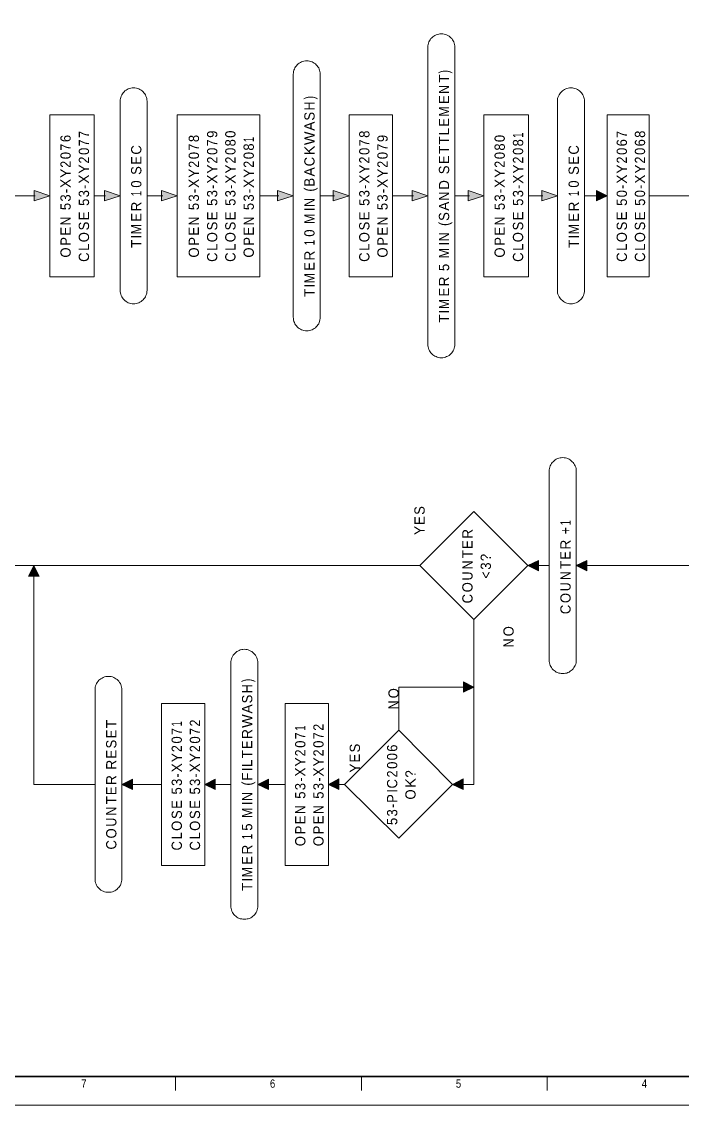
# Model space of a CAD drawing. Header units: millimetres. Extents: x 0 to 841, y 0 to 594.
# Drawn here: x 363.8 to 602.4, y 0 to 391.6 of the extents above; entities that cross this region are included whole.
import ezdxf
from ezdxf.enums import TextEntityAlignment as Align

# ---------------------------------------------------------------- set-up
doc = ezdxf.new("R2010")
doc.units = ezdxf.units.MM
doc.header["$LTSCALE"] = 1.5
for name, color, linetype, lineweight in [('1', 7, 'Continuous', 13), ('51', 7, 'Continuous', 13), ('9', 7, 'Continuous', 13)]:
    doc.layers.add(name, color=color, linetype=linetype, lineweight=lineweight)

msp = doc.modelspace()

# ---------------------------------------------------------------- hatches: boundary and pattern name
at = {"layer": '51'}
for points in [[(368.215, 326.835), (368.215, 330.608), (373.928, 328.721)], [(393.635, 326.835), (393.635, 330.608), (399.291, 328.721)], [(414.314, 326.835), (414.314, 330.608), (419.969, 328.721)], [(456.186, 326.835), (456.186, 330.608), (461.841, 328.721)], [(476.294, 326.835), (476.294, 330.608), (482.006, 328.721)], [(504.798, 326.835), (504.798, 330.608), (510.511, 328.721)], [(525.02, 326.835), (525.02, 330.608), (530.733, 328.721)], [(551.583, 326.835), (551.583, 330.608), (557.295, 328.721)], [(571.406, 326.835), (571.406, 330.608), (575.232, 328.721)], [(550.383, 196.944), (550.383, 193.171), (546.613, 195.057)], [(567.864, 196.944), (567.864, 193.171), (564.093, 195.057)], [(370.043, 191.227), (366.216, 191.227), (368.158, 195.057)], [(523.307, 149.264), (523.307, 153.037), (527.077, 151.15)], [(403.803, 117.877), (403.803, 114.104), (399.976, 115.991)], [(433.68, 117.877), (433.68, 114.104), (429.909, 115.991)], [(452.873, 117.877), (452.873, 114.104), (449.046, 115.991)], [(478.35, 117.935), (478.35, 114.104), (474.523, 115.991)], [(523.192, 117.935), (523.192, 114.104), (519.422, 115.991)]]:
    msp.add_hatch(color=256, dxfattribs=at).paths.add_polyline_path(points)

# ---------------------------------------------------------------- linework, layer by layer
at = {"layer": '1', "lineweight": 35}
msp.add_line((648.95, 10.382), (10.333, 10.382), dxfattribs=at)
at = {"layer": '1'}
for p, q in [((419.297, 10.382), (419.297, 5.348)), ((419.297, 10.382), (419.297, 5.348)), ((486.455, 10.382), (486.455, 5.348)), ((486.455, 10.382), (486.455, 5.348)), ((553.613, 10.382), (553.613, 5.348)), ((553.613, 10.382), (553.613, 5.348))]:
    msp.add_line(p, q, dxfattribs=at)
at = {"layer": '1', "lineweight": 25}
msp.add_lwpolyline([(648.95, 10.382), (10.333, 10.382), (10.333, 156.364)], dxfattribs=at)
at = {"layer": '51'}
for p, q in [((361.303, 328.721), (368.672, 328.721)), ((389.98, 328.721), (394.092, 328.721)), ((409.059, 328.721), (414.771, 328.721)), ((449.788, 328.721), (456.643, 328.721)), ((471.609, 328.721), (476.75, 328.721)), ((497.658, 328.721), (505.256, 328.721)), ((520.222, 328.721), (525.535, 328.721)), ((546.785, 328.721), (552.04, 328.721)), ((567.064, 328.721), (571.919, 328.721)), ((590.428, 328.721), (663.775, 328.721)), ((507.598, 195.057), (237.801, 195.057)), ((554.325, 195.057), (549.927, 195.057)), ((414.257, 115.991), (403.289, 115.991)), ((439.335, 115.991), (433.222, 115.991)), ((458.871, 115.991), (452.359, 115.991)), ((480.406, 115.991), (477.836, 115.991))]:
    msp.add_line(p, q, dxfattribs=at)
for points in [[(520.222, 275.039), (520.222, 382.404), (520.222, 382.404), (520.222, 382.861), (520.108, 383.376), (519.994, 383.834), (519.822, 384.291), (519.651, 384.691), (519.422, 385.091), (519.137, 385.491), (518.794, 385.835), (518.451, 386.12), (518.109, 386.406), (517.709, 386.692), (517.252, 386.864), (516.794, 387.035), (516.338, 387.15), (515.88, 387.264), (515.366, 387.264), (514.853, 387.264), (514.395, 387.15), (513.881, 387.035), (513.481, 386.864), (513.024, 386.692), (512.624, 386.406), (512.282, 386.12), (511.882, 385.835), (511.596, 385.491), (511.311, 385.091), (511.082, 384.691), (510.854, 384.291), (510.683, 383.834), (510.568, 383.376), (510.511, 382.861), (510.511, 382.404), (510.511, 382.404), (510.511, 382.404), (510.511, 275.039), (510.511, 275.039), (510.511, 274.524), (510.568, 274.067), (510.683, 273.609), (510.854, 273.152), (511.082, 272.694), (511.311, 272.294), (511.596, 271.951), (511.882, 271.608), (512.282, 271.265), (512.624, 271.036), (513.024, 270.75), (513.481, 270.58), (513.881, 270.408), (514.395, 270.293), (514.853, 270.179), (515.366, 270.179), (515.88, 270.179), (516.338, 270.293), (516.794, 270.408), (517.252, 270.58), (517.709, 270.75), (518.109, 271.036), (518.451, 271.265), (518.794, 271.608), (519.137, 271.951), (519.422, 272.294), (519.651, 272.694), (519.822, 273.152), (519.994, 273.609), (520.108, 274.067), (520.222, 274.524), (520.222, 275.039)], [(471.609, 284.814), (471.609, 372.628), (471.609, 372.628), (471.553, 373.086), (471.495, 373.6), (471.381, 374.057), (471.209, 374.515), (471.039, 374.915), (470.753, 375.315), (470.467, 375.715), (470.181, 376.058), (469.839, 376.402), (469.439, 376.63), (469.039, 376.916), (468.639, 377.087), (468.182, 377.259), (467.725, 377.373), (467.211, 377.487), (466.754, 377.487), (466.24, 377.487), (465.726, 377.373), (465.269, 377.259), (464.812, 377.087), (464.412, 376.916), (464.012, 376.63), (463.612, 376.402), (463.269, 376.058), (462.983, 375.715), (462.698, 375.315), (462.469, 374.915), (462.241, 374.515), (462.07, 374.057), (461.956, 373.6), (461.898, 373.086), (461.841, 372.628), (461.841, 372.628), (461.841, 372.628), (461.841, 284.814), (461.898, 284.3), (461.956, 283.843), (462.07, 283.328), (462.241, 282.871), (462.469, 282.471), (462.698, 282.07), (462.983, 281.67), (463.269, 281.328), (463.612, 281.041), (464.012, 280.755), (464.412, 280.527), (464.812, 280.298), (465.269, 280.127), (465.726, 280.013), (466.24, 279.955), (466.754, 279.898), (467.211, 279.955), (467.725, 280.013), (468.182, 280.127), (468.639, 280.298), (469.039, 280.527), (469.439, 280.755), (469.839, 281.041), (470.181, 281.328), (470.467, 281.67), (470.753, 282.07), (471.039, 282.471), (471.209, 282.871), (471.381, 283.328), (471.495, 283.843), (471.553, 284.3), (471.609, 284.814)], [(409.059, 294.534), (409.059, 362.852), (409.059, 362.852), (409.002, 363.366), (408.944, 363.824), (408.83, 364.281), (408.659, 364.739), (408.431, 365.196), (408.202, 365.596), (407.917, 365.939), (407.631, 366.282), (407.288, 366.625), (406.888, 366.911), (406.488, 367.139), (406.088, 367.369), (405.631, 367.483), (405.174, 367.654), (404.66, 367.712), (404.203, 367.712), (403.689, 367.712), (403.175, 367.654), (402.718, 367.483), (402.261, 367.369), (401.861, 367.139), (401.461, 366.911), (401.061, 366.625), (400.719, 366.282), (400.433, 365.939), (400.147, 365.596), (399.919, 365.196), (399.691, 364.739), (399.519, 364.281), (399.405, 363.824), (399.347, 363.366), (399.291, 362.852), (399.291, 362.852), (399.291, 294.534), (399.347, 294.076), (399.405, 293.561), (399.519, 293.104), (399.691, 292.647), (399.919, 292.246), (400.147, 291.846), (400.433, 291.446), (400.719, 291.103), (401.061, 290.817), (401.461, 290.531), (401.861, 290.246), (402.261, 290.074), (402.718, 289.902), (403.175, 289.788), (403.689, 289.674), (404.203, 289.674), (404.66, 289.674), (405.174, 289.788), (405.631, 289.902), (406.088, 290.074), (406.488, 290.246), (406.888, 290.531), (407.288, 290.817), (407.631, 291.103), (407.917, 291.446), (408.202, 291.846), (408.431, 292.246), (408.659, 292.647), (408.83, 293.104), (408.944, 293.561), (409.002, 294.076), (409.059, 294.534)], [(567.064, 294.591), (567.064, 362.852), (567.064, 362.852), (567.006, 363.366), (566.95, 363.824), (566.835, 364.281), (566.664, 364.739), (566.435, 365.196), (566.207, 365.596), (565.921, 365.939), (565.579, 366.282), (565.235, 366.625), (564.893, 366.911), (564.493, 367.139), (564.036, 367.369), (563.58, 367.54), (563.122, 367.654), (562.665, 367.712), (562.151, 367.769), (561.637, 367.712), (561.18, 367.654), (560.723, 367.54), (560.266, 367.369), (559.809, 367.139), (559.409, 366.911), (559.066, 366.625), (558.724, 366.282), (558.381, 365.939), (558.095, 365.596), (557.867, 365.196), (557.639, 364.739), (557.467, 364.281), (557.353, 363.824), (557.295, 363.366), (557.295, 362.852), (557.295, 362.852), (557.295, 362.852), (557.295, 294.591), (557.295, 294.591), (557.295, 294.076), (557.353, 293.561), (557.467, 293.104), (557.639, 292.647), (557.867, 292.246), (558.095, 291.846), (558.381, 291.446), (558.724, 291.103), (559.066, 290.817), (559.409, 290.531), (559.809, 290.246), (560.266, 290.074), (560.723, 289.902), (561.18, 289.788), (561.637, 289.674), (562.151, 289.674), (562.665, 289.674), (563.122, 289.788), (563.58, 289.902), (564.036, 290.074), (564.493, 290.246), (564.893, 290.531), (565.235, 290.817), (565.579, 291.103), (565.921, 291.446), (566.207, 291.846), (566.435, 292.246), (566.664, 292.647), (566.835, 293.104), (566.95, 293.561), (567.006, 294.076), (567.064, 294.591)], [(373.928, 299.45), (373.928, 357.992), (389.98, 357.992), (389.98, 299.45)], [(419.969, 299.45), (419.969, 357.992), (449.788, 357.992), (449.788, 299.45)], [(482.006, 299.45), (482.006, 357.992), (497.658, 357.992), (497.658, 299.45)], [(530.733, 299.45), (530.733, 357.992), (546.785, 357.992), (546.785, 299.45)], [(575.232, 299.45), (575.232, 357.992), (590.428, 357.992), (590.428, 299.45)], [(368.215, 326.835), (368.215, 330.608), (373.928, 328.721)], [(393.635, 326.835), (393.635, 330.608), (399.291, 328.721)], [(414.314, 326.835), (414.314, 330.608), (419.969, 328.721)], [(456.186, 326.835), (456.186, 330.608), (461.841, 328.721)], [(476.294, 326.835), (476.294, 330.608), (482.006, 328.721)], [(504.798, 326.835), (504.798, 330.608), (510.511, 328.721)], [(525.02, 326.835), (525.02, 330.608), (530.733, 328.721)], [(551.583, 326.835), (551.583, 330.608), (557.295, 328.721)], [(571.406, 326.835), (571.406, 330.608), (575.232, 328.721)], [(564.093, 160.927), (564.093, 229.188), (564.036, 229.702), (563.979, 230.16), (563.865, 230.617), (563.694, 231.075), (563.465, 231.531), (563.236, 231.932), (562.951, 232.275), (562.608, 232.618), (562.265, 232.961), (561.923, 233.247), (561.523, 233.476), (561.065, 233.704), (560.609, 233.876), (560.152, 233.991), (559.694, 234.047), (559.18, 234.105), (558.666, 234.047), (558.209, 233.991), (557.753, 233.876), (557.295, 233.704), (556.839, 233.476), (556.439, 233.247), (556.096, 232.961), (555.754, 232.618), (555.41, 232.275), (555.125, 231.932), (554.896, 231.531), (554.668, 231.075), (554.497, 230.617), (554.382, 230.16), (554.325, 229.702), (554.325, 229.188), (554.325, 229.188), (554.325, 229.188), (554.325, 160.927), (554.325, 160.927), (554.325, 160.412), (554.382, 159.898), (554.497, 159.44), (554.668, 158.983), (554.896, 158.583), (555.125, 158.183), (555.41, 157.782), (555.754, 157.439), (556.096, 157.096), (556.439, 156.868), (556.839, 156.582), (557.295, 156.41), (557.753, 156.239), (558.209, 156.124), (558.666, 156.01), (559.18, 156.01), (559.694, 156.01), (560.152, 156.124), (560.609, 156.239), (561.065, 156.41), (561.523, 156.582), (561.923, 156.868), (562.265, 157.096), (562.608, 157.439), (562.951, 157.782), (563.236, 158.183), (563.465, 158.583), (563.694, 158.983), (563.865, 159.44), (563.979, 159.898), (564.036, 160.412), (564.093, 160.927)], [(546.613, 195.057), (527.077, 175.562), (507.598, 195.057), (527.077, 214.552)], [(550.383, 196.944), (550.383, 193.171), (546.613, 195.057)], [(567.864, 196.944), (567.864, 193.171), (564.093, 195.057)], [(370.043, 191.227), (366.216, 191.227), (368.158, 195.057)], [(449.046, 72.084), (449.046, 159.898), (449.046, 159.898), (449.046, 160.412), (448.931, 160.869), (448.817, 161.327), (448.646, 161.784), (448.474, 162.242), (448.246, 162.642), (447.96, 162.985), (447.617, 163.328), (447.275, 163.671), (446.932, 163.957), (446.475, 164.185), (446.075, 164.414), (445.618, 164.586), (445.161, 164.7), (444.704, 164.757), (444.19, 164.814), (443.676, 164.757), (443.219, 164.7), (442.705, 164.586), (442.305, 164.414), (441.848, 164.185), (441.448, 163.957), (441.106, 163.671), (440.762, 163.328), (440.42, 162.985), (440.134, 162.642), (439.906, 162.242), (439.677, 161.784), (439.506, 161.327), (439.391, 160.869), (439.335, 160.412), (439.335, 159.898), (439.335, 159.898), (439.335, 72.084), (439.335, 71.569), (439.391, 71.112), (439.506, 70.654), (439.677, 70.198), (439.906, 69.74), (440.134, 69.34), (440.42, 68.997), (440.762, 68.654), (441.106, 68.311), (441.448, 68.025), (441.848, 67.796), (442.305, 67.568), (442.705, 67.453), (443.219, 67.339), (443.676, 67.224), (444.19, 67.224), (444.704, 67.224), (445.161, 67.339), (445.618, 67.453), (446.075, 67.568), (446.475, 67.796), (446.932, 68.025), (447.275, 68.311), (447.617, 68.654), (447.96, 68.997), (448.246, 69.34), (448.474, 69.74), (448.646, 70.198), (448.817, 70.654), (448.931, 71.112), (449.046, 71.569), (449.046, 72.084)], [(399.976, 81.86), (399.976, 150.179), (399.976, 150.636), (399.861, 151.15), (399.747, 151.608), (399.576, 152.065), (399.405, 152.465), (399.119, 152.865), (398.891, 153.265), (398.548, 153.609), (398.206, 153.894), (397.806, 154.18), (397.406, 154.409), (397.006, 154.638), (396.549, 154.809), (396.091, 154.924), (395.577, 154.981), (395.12, 155.038), (394.606, 154.981), (394.15, 154.924), (393.635, 154.809), (393.235, 154.638), (392.779, 154.409), (392.379, 154.18), (391.979, 153.894), (391.636, 153.609), (391.35, 153.265), (391.065, 152.865), (390.836, 152.465), (390.608, 152.065), (390.436, 151.608), (390.322, 151.15), (390.265, 150.636), (390.265, 150.179), (390.265, 150.179), (390.265, 81.86), (390.265, 81.346), (390.322, 80.888), (390.436, 80.374), (390.608, 79.973), (390.836, 79.516), (391.065, 79.116), (391.35, 78.773), (391.636, 78.43), (391.979, 78.087), (392.379, 77.801), (392.779, 77.572), (393.235, 77.343), (393.635, 77.172), (394.15, 77.057), (394.606, 77.001), (395.12, 77.001), (395.577, 77.001), (396.091, 77.057), (396.549, 77.172), (397.006, 77.343), (397.406, 77.572), (397.806, 77.801), (398.206, 78.087), (398.548, 78.43), (398.891, 78.773), (399.119, 79.116), (399.405, 79.516), (399.576, 79.973), (399.747, 80.374), (399.861, 80.888), (399.976, 81.346), (399.976, 81.86)], [(523.307, 149.264), (523.307, 153.037), (527.077, 151.15)], [(414.257, 86.72), (414.257, 145.262), (429.909, 145.262), (429.909, 86.72)], [(458.871, 86.72), (458.871, 145.262), (474.523, 145.262), (474.523, 86.72)], [(519.422, 115.991), (499.943, 96.495), (480.406, 115.991), (499.943, 135.543)], [(403.803, 117.877), (403.803, 114.104), (399.976, 115.991)], [(433.68, 117.877), (433.68, 114.104), (429.909, 115.991)], [(452.873, 117.877), (452.873, 114.104), (449.046, 115.991)], [(478.35, 117.935), (478.35, 114.104), (474.523, 115.991)], [(523.192, 117.935), (523.192, 114.104), (519.422, 115.991)]]:
    msp.add_lwpolyline(points, close=True, dxfattribs=at)
for points in [[(736.094, 303.338), (736.094, 195.057), (567.406, 195.057)], [(390.265, 115.991), (368.158, 115.991), (368.158, 191.684)], [(527.077, 175.562), (527.077, 115.991), (522.735, 115.991)], [(499.943, 135.543), (499.943, 151.15), (523.764, 151.15)]]:
    msp.add_lwpolyline(points, dxfattribs=at)
at = {"layer": '9'}
msp.add_lwpolyline([(0, 0), (841, 0), (841, 594), (0, 594)], close=True, dxfattribs=at)
msp.add_lwpolyline([(0, 0), (841, 0), (841, 594), (0, 594)], close=True, dxfattribs=at)

# ---------------------------------------------------------------- texts
at = {"layer": '1', "width": 0.85}
for s, p in [('7', (386.224, 6.354)), ('7', (386.224, 6.354)), ('6', (454.385, 6.354)), ('6', (454.385, 6.354)), ('5', (521.543, 6.354)), ('5', (521.543, 6.354)), ('4', (588.702, 6.354)), ('4', (588.702, 6.354))]:
    msp.add_text(s, height=3.02, dxfattribs=at).set_placement(p, align=Align.CENTER)
at = {"layer": '51'}
for s, width, p in [(')', 0.75, (518.165, 372.914)), ('N', 0.9, (518.165, 365.539)), (')', 0.75, (469.553, 363.538)), ('E', 0.95, (518.165, 361.88)), ('H', 0.9, (469.553, 359.536)), ('M', 0.9, (518.165, 357.306)), ('S', 0.95, (469.553, 355.877)), ('E', 0.95, (518.165, 353.647)), ('L', 0.95, (518.165, 350.561)), ('6', 0.95, (381.468, 348.102)), ('7', 0.9, (388.094, 349.646)), ('7', 0.9, (388.094, 346.558)), ('8', 0.95, (427.795, 348.102)), ('9', 0.95, (434.422, 349.646)), ('7', 0.9, (434.422, 346.558)), ('0', 0.95, (440.991, 349.646)), ('8', 0.95, (440.991, 346.558)), ('1', 0.7, (447.617, 348.102)), ('W', 1.05, (469.553, 347.016)), ('8', 0.95, (489.375, 349.646)), ('7', 0.9, (489.375, 346.558)), ('9', 0.95, (495.944, 348.102)), ('0', 0.95, (538.273, 348.102)), ('8', 0.95, (544.9, 346.558)), ('1', 0.7, (544.9, 349.646)), ('6', 0.95, (582.373, 346.558)), ('7', 0.9, (582.373, 349.646)), ('8', 0.95, (588.943, 349.646)), ('6', 0.95, (588.943, 346.558)), ('7', 0.9, (381.468, 345.015)), ('0', 0.95, (388.094, 343.472)), ('C', 0.95, (407.002, 343.586)), ('7', 0.9, (427.795, 345.015)), ('0', 0.95, (434.422, 343.472)), ('0', 0.95, (440.991, 343.472)), ('8', 0.95, (447.617, 345.015)), ('K', 1.05, (469.553, 343.357)), ('0', 0.95, (489.375, 343.472)), ('7', 0.9, (495.944, 345.015)), ('8', 0.95, (538.273, 345.015)), ('0', 0.95, (544.9, 343.472)), ('C', 0.95, (565.007, 343.586)), ('0', 0.95, (582.373, 343.472)), ('0', 0.95, (588.943, 343.472)), ('0', 0.95, (381.468, 341.928)), ('2', 0.9, (381.468, 338.84)), ('2', 0.9, (388.094, 340.384)), ('E', 0.95, (407.002, 339.927)), ('0', 0.95, (427.795, 341.928)), ('2', 0.9, (427.795, 338.84)), ('2', 0.9, (434.422, 340.384)), ('2', 0.9, (440.991, 340.384)), ('0', 0.95, (447.617, 341.928)), ('2', 0.9, (447.617, 338.84)), ('C', 0.95, (469.553, 339.355)), ('2', 0.9, (489.375, 340.384)), ('0', 0.95, (495.944, 341.928)), ('2', 0.9, (495.944, 338.84)), ('E', 0.95, (518.165, 340.155)), ('0', 0.95, (538.273, 341.928)), ('2', 0.9, (538.273, 338.84)), ('2', 0.9, (544.9, 340.384)), ('E', 0.95, (565.007, 339.927)), ('2', 0.9, (582.373, 340.384)), ('2', 0.9, (588.943, 340.384)), ('S', 0.95, (407.002, 336.268)), ('S', 0.95, (518.165, 336.497)), ('S', 0.95, (565.007, 336.268)), ('0', 0.95, (407.002, 331.637)), ('B', 0.95, (469.553, 332.037)), ('D', 0.95, (518.165, 330.951)), ('0', 0.95, (565.007, 331.637)), ('3', 0.95, (381.468, 326.606)), ('-', 0.9, (381.468, 329.693)), ('3', 0.95, (388.094, 328.15)), ('-', 0.9, (388.094, 331.237)), ('1', 0.7, (407.002, 328.55)), ('3', 0.95, (427.795, 326.606)), ('-', 0.9, (427.795, 329.693)), ('3', 0.95, (434.422, 328.15)), ('-', 0.9, (434.422, 331.237)), ('3', 0.95, (440.991, 328.15)), ('-', 0.9, (440.991, 331.237)), ('3', 0.95, (447.617, 326.606)), ('-', 0.9, (447.617, 329.693)), ('(', 0.9, (469.553, 330.208)), ('3', 0.95, (489.375, 328.15)), ('-', 0.9, (489.375, 331.237)), ('3', 0.95, (495.944, 326.606)), ('-', 0.9, (495.944, 329.693)), ('N', 0.9, (518.165, 326.949)), ('3', 0.95, (538.273, 326.606)), ('-', 0.9, (538.273, 329.693)), ('3', 0.95, (544.9, 328.15)), ('-', 0.9, (544.9, 331.237)), ('1', 0.7, (565.007, 328.55)), ('0', 0.95, (582.373, 328.15)), ('-', 0.9, (582.373, 331.237)), ('0', 0.95, (588.943, 328.15)), ('-', 0.9, (588.943, 331.237)), ('5', 0.95, (381.468, 323.519)), ('5', 0.95, (388.094, 325.062)), ('5', 0.95, (427.795, 323.519)), ('5', 0.95, (434.422, 325.062)), ('5', 0.95, (440.991, 325.062)), ('5', 0.95, (447.617, 323.519)), ('N', 0.9, (469.553, 324.662)), ('5', 0.95, (489.375, 325.062)), ('5', 0.95, (495.944, 323.519)), ('5', 0.95, (538.273, 323.519)), ('5', 0.95, (544.9, 325.062)), ('5', 0.95, (582.373, 325.062)), ('5', 0.95, (588.943, 325.062)), ('E', 0.95, (388.094, 319.86)), ('E', 0.95, (407.002, 319.346)), ('E', 0.95, (434.422, 319.86)), ('E', 0.95, (440.991, 319.86)), ('M', 0.9, (469.553, 318.545)), ('E', 0.95, (489.375, 319.86)), ('S', 0.95, (518.165, 319.631)), ('E', 0.95, (544.9, 319.86)), ('E', 0.95, (565.007, 319.346)), ('E', 0.95, (582.373, 319.86)), ('E', 0.95, (588.943, 319.86)), ('N', 0.9, (381.468, 317.973)), ('E', 0.95, (381.468, 314.314)), ('S', 0.95, (388.094, 316.201)), ('M', 0.9, (407.002, 314.772)), ('N', 0.9, (427.795, 317.973)), ('E', 0.95, (427.795, 314.314)), ('S', 0.95, (434.422, 316.201)), ('S', 0.95, (440.991, 316.201)), ('N', 0.9, (447.617, 317.973)), ('E', 0.95, (447.617, 314.314)), ('S', 0.95, (489.375, 316.201)), ('N', 0.9, (495.944, 317.973)), ('E', 0.95, (495.944, 314.314)), ('(', 0.9, (518.165, 317.802)), ('N', 0.9, (538.273, 317.973)), ('E', 0.95, (538.273, 314.314)), ('S', 0.95, (544.9, 316.201)), ('M', 0.9, (565.007, 314.772)), ('S', 0.95, (582.373, 316.201)), ('S', 0.95, (588.943, 316.201)), ('P', 0.95, (381.468, 310.656)), ('O', 0.95, (388.094, 311.913)), ('P', 0.95, (427.795, 310.656)), ('O', 0.95, (434.422, 311.913)), ('O', 0.95, (440.991, 311.913)), ('P', 0.95, (447.617, 310.656)), ('0', 0.95, (469.553, 313.914)), ('O', 0.95, (489.375, 311.913)), ('P', 0.95, (495.944, 310.656)), ('N', 0.9, (518.165, 312.256)), ('P', 0.95, (538.273, 310.656)), ('O', 0.95, (544.9, 311.913)), ('O', 0.95, (582.373, 311.913)), ('O', 0.95, (588.943, 311.913)), ('O', 0.95, (381.468, 306.368)), ('L', 0.95, (388.094, 308.826)), ('O', 0.95, (427.795, 306.368)), ('L', 0.95, (434.422, 308.826)), ('L', 0.95, (440.991, 308.826)), ('O', 0.95, (447.617, 306.368)), ('1', 0.7, (469.553, 310.827)), ('L', 0.95, (489.375, 308.826)), ('O', 0.95, (495.944, 306.368)), ('M', 0.9, (518.165, 306.139)), ('O', 0.95, (538.273, 306.368)), ('L', 0.95, (544.9, 308.826)), ('L', 0.95, (582.373, 308.826)), ('L', 0.95, (588.943, 308.826)), ('C', 0.95, (388.094, 304.824)), ('C', 0.95, (434.422, 304.824)), ('C', 0.95, (440.991, 304.824)), ('C', 0.95, (489.375, 304.824)), ('C', 0.95, (544.9, 304.824)), ('C', 0.95, (582.373, 304.824)), ('C', 0.95, (588.943, 304.824)), ('E', 0.95, (469.553, 301.623)), ('5', 0.95, (518.165, 301.509)), ('M', 0.9, (469.553, 297.049)), ('E', 0.95, (518.165, 292.304)), ('M', 0.9, (518.165, 287.73)), ('S', 0.95, (509.311, 213.409)), ('E', 0.95, (509.311, 209.75)), ('1', 0.7, (562.037, 209.579)), ('+', 0.9, (562.037, 206.377)), ('E', 0.95, (526.62, 201.06)), ('E', 0.95, (562.037, 197.172)), ('N', 0.9, (526.62, 193.685)), ('?', 0.95, (533.246, 196.658)), ('3', 0.95, (533.246, 193.571)), ('U', 0.9, (526.62, 189.683)), ('<', 0.9, (533.246, 190.369)), ('N', 0.9, (562.037, 189.798)), ('O', 0.95, (526.62, 185.395)), ('U', 0.9, (562.037, 185.795)), ('C', 0.95, (526.62, 181.394)), ('O', 0.95, (562.037, 181.508)), ('C', 0.95, (562.037, 177.506)), ('O', 0.95, (541.472, 169.502)), ('N', 0.9, (541.472, 165.5)), (')', 0.75, (447.046, 152.923)), ('H', 0.9, (447.046, 148.92)), ('O', 0.95, (499.943, 147.091)), ('S', 0.95, (447.046, 145.262)), ('N', 0.9, (499.943, 143.09)), ('W', 1.05, (447.046, 136.401)), ('1', 0.7, (421.626, 136.915)), ('2', 0.9, (428.195, 136.915)), ('1', 0.7, (466.24, 135.372)), ('2', 0.9, (472.809, 135.372)), ('E', 0.95, (397.976, 132.628)), ('0', 0.95, (421.626, 130.741)), ('7', 0.9, (421.626, 133.828)), ('0', 0.95, (428.195, 130.741)), ('7', 0.9, (428.195, 133.828)), ('7', 0.9, (466.24, 132.284)), ('7', 0.9, (472.809, 132.284)), ('S', 0.95, (397.976, 128.969)), ('2', 0.9, (421.626, 127.654)), ('2', 0.9, (428.195, 127.654)), ('E', 0.95, (447.046, 128.739)), ('0', 0.95, (466.24, 129.197)), ('0', 0.95, (472.809, 129.197)), ('S', 0.95, (485.948, 127.539)), ('6', 0.95, (499.429, 127.768)), ('E', 0.95, (397.976, 125.309)), ('2', 0.9, (466.24, 126.11)), ('2', 0.9, (472.809, 126.11)), ('E', 0.95, (485.948, 123.88)), ('0', 0.95, (499.429, 124.68)), ('L', 0.95, (447.046, 122.28)), ('0', 0.95, (499.429, 121.594)), ('3', 0.95, (421.626, 115.419)), ('-', 0.9, (421.626, 118.506)), ('3', 0.95, (428.195, 115.419)), ('-', 0.9, (428.195, 118.506)), ('F', 0.95, (447.046, 117.363)), ('-', 0.9, (466.24, 116.963)), ('-', 0.9, (472.809, 116.963)), ('2', 0.9, (499.429, 118.506)), ('C', 0.95, (499.429, 114.504)), ('?', 0.95, (506.055, 118.449)), ('K', 1.05, (506.055, 114.79)), ('E', 0.95, (397.976, 112.103)), ('5', 0.95, (421.626, 112.331)), ('5', 0.95, (428.195, 112.331)), ('(', 0.9, (447.046, 115.533)), ('3', 0.95, (466.24, 113.876)), ('3', 0.95, (472.809, 113.876)), ('O', 0.95, (506.055, 110.502)), ('E', 0.95, (421.626, 107.129)), ('E', 0.95, (428.195, 107.129)), ('N', 0.9, (447.046, 109.988)), ('5', 0.95, (466.24, 110.788)), ('5', 0.95, (472.809, 110.788)), ('P', 0.95, (499.429, 109.302)), ('N', 0.9, (397.976, 104.728)), ('S', 0.95, (421.626, 103.47)), ('S', 0.95, (428.195, 103.47)), ('M', 0.9, (447.046, 103.871)), ('N', 0.9, (466.24, 105.243)), ('N', 0.9, (472.809, 105.243)), ('3', 0.95, (499.429, 104.385)), ('-', 0.9, (499.429, 107.472)), ('U', 0.9, (397.976, 100.726)), ('O', 0.95, (421.626, 99.183)), ('O', 0.95, (428.195, 99.183)), ('E', 0.95, (466.24, 101.583)), ('E', 0.95, (472.809, 101.583)), ('5', 0.95, (499.429, 101.298)), ('O', 0.95, (397.976, 96.439)), ('L', 0.95, (421.626, 96.095)), ('L', 0.95, (428.195, 96.095)), ('5', 0.95, (447.046, 99.24)), ('1', 0.7, (447.046, 96.153)), ('P', 0.95, (466.24, 97.925)), ('P', 0.95, (472.809, 97.925)), ('C', 0.95, (397.976, 92.436)), ('C', 0.95, (421.626, 92.094)), ('C', 0.95, (428.195, 92.094)), ('O', 0.95, (466.24, 93.637)), ('O', 0.95, (472.809, 93.637)), ('E', 0.95, (447.046, 86.948)), ('M', 0.9, (447.046, 82.375))]:
    msp.add_text(s, height=3.713, rotation=90, dxfattribs=dict(at, width=width)).set_placement(p)
for s, p in [('T', (518.165, 369.541)), ('A', (469.553, 352.218)), ('T', (518.165, 347.187)), ('T', (518.165, 343.814)), ('Y', (381.468, 335.182)), ('Y', (388.094, 336.725)), ('Y', (427.795, 335.182)), ('Y', (434.422, 336.725)), ('Y', (440.991, 336.725)), ('Y', (447.617, 335.182)), ('A', (469.553, 335.696)), ('Y', (489.375, 336.725)), ('Y', (495.944, 335.182)), ('Y', (538.273, 335.182)), ('Y', (544.9, 336.725)), ('Y', (582.373, 336.725)), ('Y', (588.943, 336.725)), ('X', (381.468, 331.523)), ('X', (388.094, 333.066)), ('X', (427.795, 331.523)), ('X', (434.422, 333.066)), ('X', (440.991, 333.066)), ('X', (447.617, 331.523)), ('X', (489.375, 333.066)), ('X', (495.944, 331.523)), ('X', (538.273, 331.523)), ('X', (544.9, 333.066)), ('X', (582.373, 333.066)), ('X', (588.943, 333.066)), ('R', (407.002, 323.004)), ('A', (518.165, 323.29)), ('R', (565.007, 323.004)), ('I', (469.553, 323.119)), ('I', (407.002, 313.228)), ('I', (565.007, 313.228)), ('T', (407.002, 309.855)), ('I', (518.165, 310.713)), ('T', (565.007, 309.855)), ('R', (469.553, 305.282)), ('R', (518.165, 295.963)), ('I', (469.553, 295.506)), ('T', (469.553, 292.132)), ('I', (518.165, 286.187)), ('T', (518.165, 282.813)), ('Y', (509.311, 206.091)), ('R', (526.62, 204.719)), ('R', (562.037, 200.831)), ('T', (526.62, 197.687)), ('T', (562.037, 193.799)), ('A', (447.046, 141.603)), ('T', (397.976, 136.286)), ('R', (447.046, 132.398)), ('Y', (421.626, 123.994)), ('Y', (428.195, 123.994)), ('T', (447.046, 125.367)), ('Y', (466.24, 122.451)), ('Y', (472.809, 122.451)), ('R', (397.976, 121.308)), ('X', (421.626, 120.335)), ('X', (428.195, 120.335)), ('I', (447.046, 120.736)), ('X', (466.24, 118.792)), ('X', (472.809, 118.792)), ('Y', (485.948, 120.221)), ('R', (397.976, 115.762)), ('I', (499.429, 112.961)), ('T', (397.976, 108.73)), ('I', (447.046, 108.444)), ('R', (447.046, 90.607)), ('I', (447.046, 80.831)), ('T', (447.046, 77.458))]:
    msp.add_text(s, height=3.713, rotation=90, dxfattribs=at).set_placement(p)

doc.saveas('drawing.dxf')
